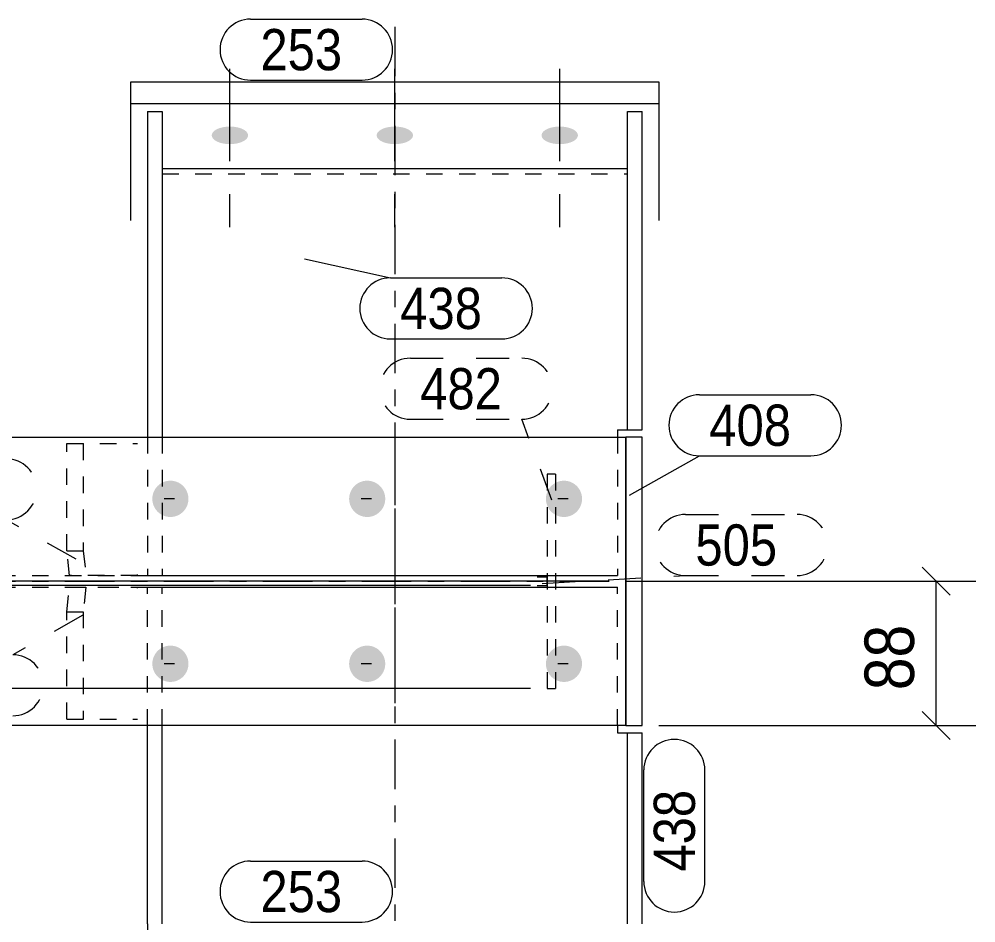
# Model space of a CAD drawing. Header units: millimetres. Extents: x 2 to 825, y 1 to 579.
# Drawn here: x 528.9 to 586.9, y 330.7 to 385.5 of the extents above; entities that cross this region are included whole.
import ezdxf

# ---------------------------------------------------------------- set-up
doc = ezdxf.new("R2010")
doc.units = ezdxf.units.MM
for name, pattern in [('XKITLINE00', [0]), ('XKITLINE01', [4, 1, -1, 1, -1]), ('XKITLINE02', [4, 2, -2]), ('XKITLINE03', [6, 3, -1, 1, -1])]:
    doc.linetypes.add(name, pattern=pattern)
for name, color, linetype, lineweight in [('Bolt', 3, 'Continuous', 0), ('Dimensions', 7, 'Continuous', 0), ('Part', 2, 'Continuous', 0), ('PartMark', 7, 'Continuous', 0)]:
    doc.layers.add(name, color=color, linetype=linetype, lineweight=lineweight)
doc.styles.add('ARIAL', font='ARIAL.TTF')

# ---------------------------------------------------------------- blocks, each defined once
blk = doc.blocks.new('*A86')
at = {"layer": 'Bolt'}
for points in [[(539.158, 356.398), (539.157, 356.371), (539.155, 356.344), (539.153, 356.317), (539.15, 356.291), (539.146, 356.264), (539.142, 356.237), (539.137, 356.211), (539.132, 356.184), (539.125, 356.158), (539.118, 356.132), (539.111, 356.106), (539.103, 356.08), (539.094, 356.055), (539.085, 356.029), (539.075, 356.004), (539.064, 355.98), (539.053, 355.955), (539.041, 355.931), (539.029, 355.907), (539.016, 355.883), (539.002, 355.86), (538.988, 355.837), (538.974, 355.814), (538.959, 355.792), (538.943, 355.77), (538.927, 355.749), (538.91, 355.727), (538.892, 355.707), (538.875, 355.687), (538.856, 355.667), (538.838, 355.647), (538.818, 355.629), (538.799, 355.61), (538.779, 355.592), (538.758, 355.575), (538.737, 355.558), (538.716, 355.542), (538.694, 355.526), (538.672, 355.511), (538.649, 355.496), (538.627, 355.482), (538.603, 355.468), (538.58, 355.455), (538.556, 355.443), (538.532, 355.431), (538.507, 355.42), (538.483, 355.409), (538.458, 355.399), (538.433, 355.39), (538.407, 355.381), (538.382, 355.373), (538.356, 355.365), (538.33, 355.358), (538.304, 355.352), (538.278, 355.346), (538.251, 355.342), (538.225, 355.337), (538.198, 355.334), (538.171, 355.331), (538.145, 355.328), (538.118, 355.327), (538.091, 355.326), (538.064, 355.325), (538.037, 355.326), (538.01, 355.327), (537.984, 355.328), (537.957, 355.331), (537.93, 355.334), (537.904, 355.337), (537.877, 355.342), (537.851, 355.346), (537.824, 355.352), (537.798, 355.358), (537.772, 355.365), (537.747, 355.373), (537.721, 355.381), (537.696, 355.39), (537.67, 355.399), (537.646, 355.409), (537.621, 355.42), (537.596, 355.431), (537.572, 355.443), (537.548, 355.455), (537.525, 355.468), (537.502, 355.482), (537.479, 355.496), (537.456, 355.511), (537.434, 355.526), (537.413, 355.542), (537.391, 355.558), (537.37, 355.575), (537.35, 355.592), (537.33, 355.61), (537.31, 355.629), (537.291, 355.647), (537.272, 355.667), (537.254, 355.687), (537.236, 355.707), (537.219, 355.727), (537.202, 355.749), (537.186, 355.77), (537.17, 355.792), (537.155, 355.814), (537.14, 355.837), (537.126, 355.86), (537.112, 355.883), (537.099, 355.907), (537.087, 355.931), (537.075, 355.955), (537.064, 355.98), (537.054, 356.004), (537.044, 356.029), (537.034, 356.055), (537.025, 356.08), (537.017, 356.106), (537.01, 356.132), (537.003, 356.158), (536.997, 356.184), (536.991, 356.211), (536.986, 356.237), (536.982, 356.264), (536.978, 356.291), (536.975, 356.317), (536.973, 356.344), (536.972, 356.371), (536.971, 356.398), (536.97, 356.425), (536.971, 356.452), (536.972, 356.479), (536.973, 356.506), (536.975, 356.533), (536.978, 356.56), (536.982, 356.587), (536.986, 356.613), (536.991, 356.64), (536.997, 356.666), (537.003, 356.693), (537.01, 356.719), (537.017, 356.745), (537.025, 356.77), (537.034, 356.796), (537.044, 356.821), (537.054, 356.846), (537.064, 356.871), (537.075, 356.896), (537.087, 356.92), (537.099, 356.944), (537.112, 356.967), (537.126, 356.991), (537.14, 357.014), (537.155, 357.036), (537.17, 357.059), (537.186, 357.081), (537.202, 357.102), (537.219, 357.123), (537.236, 357.144), (537.254, 357.164), (537.272, 357.184), (537.291, 357.203), (537.31, 357.222), (537.33, 357.24), (537.35, 357.258), (537.37, 357.276), (537.391, 357.292), (537.413, 357.309), (537.434, 357.325), (537.456, 357.34), (537.479, 357.355), (537.502, 357.369), (537.525, 357.382), (537.548, 357.395), (537.572, 357.408), (537.596, 357.42), (537.621, 357.431), (537.646, 357.442), (537.67, 357.452), (537.696, 357.461), (537.721, 357.47), (537.747, 357.478), (537.772, 357.485), (537.798, 357.492), (537.824, 357.499), (537.851, 357.504), (537.877, 357.509), (537.904, 357.513), (537.93, 357.517), (537.957, 357.52), (537.984, 357.522), (538.01, 357.524), (538.037, 357.525), (538.064, 357.525), (538.091, 357.525), (538.118, 357.524), (538.145, 357.522), (538.171, 357.52), (538.198, 357.517), (538.225, 357.513), (538.251, 357.509), (538.278, 357.504), (538.304, 357.499), (538.33, 357.492), (538.356, 357.485), (538.382, 357.478), (538.407, 357.47), (538.433, 357.461), (538.458, 357.452), (538.483, 357.442), (538.507, 357.431), (538.532, 357.42), (538.556, 357.408), (538.58, 357.395), (538.603, 357.382), (538.627, 357.369), (538.649, 357.355), (538.672, 357.34), (538.694, 357.325), (538.716, 357.309), (538.737, 357.292), (538.758, 357.276), (538.779, 357.258), (538.799, 357.24), (538.818, 357.222), (538.838, 357.203), (538.856, 357.184), (538.875, 357.164), (538.892, 357.144), (538.91, 357.123), (538.927, 357.102), (538.943, 357.081), (538.959, 357.059), (538.974, 357.036), (538.988, 357.014), (539.002, 356.991), (539.016, 356.967), (539.029, 356.944), (539.041, 356.92), (539.053, 356.896), (539.064, 356.871), (539.075, 356.846), (539.085, 356.821), (539.094, 356.796), (539.103, 356.77), (539.111, 356.745), (539.118, 356.719), (539.125, 356.693), (539.132, 356.666), (539.137, 356.64), (539.142, 356.613), (539.146, 356.587), (539.15, 356.56), (539.153, 356.533), (539.155, 356.506), (539.157, 356.479), (539.158, 356.452), (539.158, 356.425)], [(551.092, 356.398), (551.091, 356.371), (551.089, 356.344), (551.087, 356.317), (551.084, 356.291), (551.08, 356.264), (551.076, 356.237), (551.071, 356.211), (551.065, 356.184), (551.059, 356.158), (551.052, 356.132), (551.045, 356.106), (551.037, 356.08), (551.028, 356.055), (551.019, 356.029), (551.009, 356.004), (550.998, 355.98), (550.987, 355.955), (550.975, 355.931), (550.963, 355.907), (550.95, 355.883), (550.936, 355.86), (550.922, 355.837), (550.908, 355.814), (550.892, 355.792), (550.877, 355.77), (550.86, 355.749), (550.844, 355.727), (550.826, 355.707), (550.809, 355.687), (550.79, 355.667), (550.771, 355.647), (550.752, 355.629), (550.733, 355.61), (550.712, 355.592), (550.692, 355.575), (550.671, 355.558), (550.65, 355.542), (550.628, 355.526), (550.606, 355.511), (550.583, 355.496), (550.56, 355.482), (550.537, 355.468), (550.514, 355.455), (550.49, 355.443), (550.466, 355.431), (550.441, 355.42), (550.417, 355.409), (550.392, 355.399), (550.366, 355.39), (550.341, 355.381), (550.316, 355.373), (550.29, 355.365), (550.264, 355.358), (550.238, 355.352), (550.211, 355.346), (550.185, 355.342), (550.158, 355.337), (550.132, 355.334), (550.105, 355.331), (550.078, 355.328), (550.052, 355.327), (550.025, 355.326), (549.998, 355.325), (549.971, 355.326), (549.944, 355.327), (549.917, 355.328), (549.891, 355.331), (549.864, 355.334), (549.837, 355.337), (549.811, 355.342), (549.785, 355.346), (549.758, 355.352), (549.732, 355.358), (549.706, 355.365), (549.68, 355.373), (549.655, 355.381), (549.629, 355.39), (549.604, 355.399), (549.579, 355.409), (549.555, 355.42), (549.53, 355.431), (549.506, 355.443), (549.482, 355.455), (549.459, 355.468), (549.436, 355.482), (549.413, 355.496), (549.39, 355.511), (549.368, 355.526), (549.346, 355.542), (549.325, 355.558), (549.304, 355.575), (549.283, 355.592), (549.263, 355.61), (549.244, 355.629), (549.224, 355.647), (549.206, 355.667), (549.187, 355.687), (549.17, 355.707), (549.152, 355.727), (549.136, 355.749), (549.119, 355.77), (549.104, 355.792), (549.088, 355.814), (549.074, 355.837), (549.06, 355.86), (549.046, 355.883), (549.033, 355.907), (549.021, 355.931), (549.009, 355.955), (548.998, 355.98), (548.987, 356.004), (548.977, 356.029), (548.968, 356.055), (548.959, 356.08), (548.951, 356.106), (548.944, 356.132), (548.937, 356.158), (548.931, 356.184), (548.925, 356.211), (548.92, 356.237), (548.916, 356.264), (548.912, 356.291), (548.909, 356.317), (548.907, 356.344), (548.905, 356.371), (548.904, 356.398), (548.904, 356.425), (548.904, 356.452), (548.905, 356.479), (548.907, 356.506), (548.909, 356.533), (548.912, 356.56), (548.916, 356.587), (548.92, 356.613), (548.925, 356.64), (548.931, 356.666), (548.937, 356.693), (548.944, 356.719), (548.951, 356.745), (548.959, 356.77), (548.968, 356.796), (548.977, 356.821), (548.987, 356.846), (548.998, 356.871), (549.009, 356.896), (549.021, 356.92), (549.033, 356.944), (549.046, 356.967), (549.06, 356.991), (549.074, 357.014), (549.088, 357.036), (549.104, 357.059), (549.119, 357.081), (549.136, 357.102), (549.152, 357.123), (549.17, 357.144), (549.187, 357.164), (549.206, 357.184), (549.224, 357.203), (549.244, 357.222), (549.263, 357.24), (549.283, 357.258), (549.304, 357.276), (549.325, 357.292), (549.346, 357.309), (549.368, 357.325), (549.39, 357.34), (549.413, 357.355), (549.436, 357.369), (549.459, 357.382), (549.482, 357.395), (549.506, 357.408), (549.53, 357.42), (549.555, 357.431), (549.579, 357.442), (549.604, 357.452), (549.629, 357.461), (549.655, 357.47), (549.68, 357.478), (549.706, 357.485), (549.732, 357.492), (549.758, 357.499), (549.785, 357.504), (549.811, 357.509), (549.837, 357.513), (549.864, 357.517), (549.891, 357.52), (549.917, 357.522), (549.944, 357.524), (549.971, 357.525), (549.998, 357.525), (550.025, 357.525), (550.052, 357.524), (550.078, 357.522), (550.105, 357.52), (550.132, 357.517), (550.158, 357.513), (550.185, 357.509), (550.211, 357.504), (550.238, 357.499), (550.264, 357.492), (550.29, 357.485), (550.316, 357.478), (550.341, 357.47), (550.366, 357.461), (550.392, 357.452), (550.417, 357.442), (550.441, 357.431), (550.466, 357.42), (550.49, 357.408), (550.514, 357.395), (550.537, 357.382), (550.56, 357.369), (550.583, 357.355), (550.606, 357.34), (550.628, 357.325), (550.65, 357.309), (550.671, 357.292), (550.692, 357.276), (550.712, 357.258), (550.733, 357.24), (550.752, 357.222), (550.771, 357.203), (550.79, 357.184), (550.809, 357.164), (550.826, 357.144), (550.844, 357.123), (550.86, 357.102), (550.877, 357.081), (550.892, 357.059), (550.908, 357.036), (550.922, 357.014), (550.936, 356.991), (550.95, 356.967), (550.963, 356.944), (550.975, 356.92), (550.987, 356.896), (550.998, 356.871), (551.009, 356.846), (551.019, 356.821), (551.028, 356.796), (551.037, 356.77), (551.045, 356.745), (551.052, 356.719), (551.059, 356.693), (551.065, 356.666), (551.071, 356.64), (551.076, 356.613), (551.08, 356.587), (551.084, 356.56), (551.087, 356.533), (551.089, 356.506), (551.091, 356.479), (551.092, 356.452), (551.092, 356.425)], [(563.025, 356.398), (563.024, 356.371), (563.023, 356.344), (563.02, 356.317), (563.017, 356.291), (563.014, 356.264), (563.01, 356.237), (563.005, 356.211), (562.999, 356.184), (562.993, 356.158), (562.986, 356.132), (562.979, 356.106), (562.97, 356.08), (562.962, 356.055), (562.952, 356.029), (562.942, 356.004), (562.932, 355.98), (562.921, 355.955), (562.909, 355.931), (562.897, 355.907), (562.884, 355.883), (562.87, 355.86), (562.856, 355.837), (562.841, 355.814), (562.826, 355.792), (562.81, 355.77), (562.794, 355.749), (562.777, 355.727), (562.76, 355.707), (562.742, 355.687), (562.724, 355.667), (562.705, 355.647), (562.686, 355.629), (562.666, 355.61), (562.646, 355.592), (562.626, 355.575), (562.605, 355.558), (562.583, 355.542), (562.562, 355.526), (562.54, 355.511), (562.517, 355.496), (562.494, 355.482), (562.471, 355.468), (562.447, 355.455), (562.424, 355.443), (562.399, 355.431), (562.375, 355.42), (562.35, 355.409), (562.325, 355.399), (562.3, 355.39), (562.275, 355.381), (562.249, 355.373), (562.224, 355.365), (562.198, 355.358), (562.171, 355.352), (562.145, 355.346), (562.119, 355.342), (562.092, 355.337), (562.066, 355.334), (562.039, 355.331), (562.012, 355.328), (561.985, 355.327), (561.959, 355.326), (561.932, 355.325), (561.905, 355.326), (561.878, 355.327), (561.851, 355.328), (561.825, 355.331), (561.798, 355.334), (561.771, 355.337), (561.745, 355.342), (561.718, 355.346), (561.692, 355.352), (561.666, 355.358), (561.64, 355.365), (561.614, 355.373), (561.589, 355.381), (561.563, 355.39), (561.538, 355.399), (561.513, 355.409), (561.488, 355.42), (561.464, 355.431), (561.44, 355.443), (561.416, 355.455), (561.393, 355.468), (561.369, 355.482), (561.347, 355.496), (561.324, 355.511), (561.302, 355.526), (561.28, 355.542), (561.259, 355.558), (561.238, 355.575), (561.217, 355.592), (561.197, 355.61), (561.177, 355.629), (561.158, 355.647), (561.139, 355.667), (561.121, 355.687), (561.103, 355.707), (561.086, 355.727), (561.069, 355.749), (561.053, 355.77), (561.037, 355.792), (561.022, 355.814), (561.008, 355.837), (560.993, 355.86), (560.98, 355.883), (560.967, 355.907), (560.955, 355.931), (560.943, 355.955), (560.932, 355.98), (560.921, 356.004), (560.911, 356.029), (560.902, 356.055), (560.893, 356.08), (560.885, 356.106), (560.877, 356.132), (560.871, 356.158), (560.864, 356.184), (560.859, 356.211), (560.854, 356.237), (560.85, 356.264), (560.846, 356.291), (560.843, 356.317), (560.841, 356.344), (560.839, 356.371), (560.838, 356.398), (560.838, 356.425), (560.838, 356.452), (560.839, 356.479), (560.841, 356.506), (560.843, 356.533), (560.846, 356.56), (560.85, 356.587), (560.854, 356.613), (560.859, 356.64), (560.864, 356.666), (560.871, 356.693), (560.877, 356.719), (560.885, 356.745), (560.893, 356.77), (560.902, 356.796), (560.911, 356.821), (560.921, 356.846), (560.932, 356.871), (560.943, 356.896), (560.955, 356.92), (560.967, 356.944), (560.98, 356.967), (560.993, 356.991), (561.008, 357.014), (561.022, 357.036), (561.037, 357.059), (561.053, 357.081), (561.069, 357.102), (561.086, 357.123), (561.103, 357.144), (561.121, 357.164), (561.139, 357.184), (561.158, 357.203), (561.177, 357.222), (561.197, 357.24), (561.217, 357.258), (561.238, 357.276), (561.259, 357.292), (561.28, 357.309), (561.302, 357.325), (561.324, 357.34), (561.347, 357.355), (561.369, 357.369), (561.393, 357.382), (561.416, 357.395), (561.44, 357.408), (561.464, 357.42), (561.488, 357.431), (561.513, 357.442), (561.538, 357.452), (561.563, 357.461), (561.589, 357.47), (561.614, 357.478), (561.64, 357.485), (561.666, 357.492), (561.692, 357.499), (561.718, 357.504), (561.745, 357.509), (561.771, 357.513), (561.798, 357.517), (561.825, 357.52), (561.851, 357.522), (561.878, 357.524), (561.905, 357.525), (561.932, 357.525), (561.959, 357.525), (561.985, 357.524), (562.012, 357.522), (562.039, 357.52), (562.066, 357.517), (562.092, 357.513), (562.119, 357.509), (562.145, 357.504), (562.171, 357.499), (562.198, 357.492), (562.224, 357.485), (562.249, 357.478), (562.275, 357.47), (562.3, 357.461), (562.325, 357.452), (562.35, 357.442), (562.375, 357.431), (562.399, 357.42), (562.424, 357.408), (562.447, 357.395), (562.471, 357.382), (562.494, 357.369), (562.517, 357.355), (562.54, 357.34), (562.562, 357.325), (562.583, 357.309), (562.605, 357.292), (562.626, 357.276), (562.646, 357.258), (562.666, 357.24), (562.686, 357.222), (562.705, 357.203), (562.724, 357.184), (562.742, 357.164), (562.76, 357.144), (562.777, 357.123), (562.794, 357.102), (562.81, 357.081), (562.826, 357.059), (562.841, 357.036), (562.856, 357.014), (562.87, 356.991), (562.884, 356.967), (562.897, 356.944), (562.909, 356.92), (562.921, 356.896), (562.932, 356.871), (562.942, 356.846), (562.952, 356.821), (562.962, 356.796), (562.97, 356.77), (562.979, 356.745), (562.986, 356.719), (562.993, 356.693), (562.999, 356.666), (563.005, 356.64), (563.01, 356.613), (563.014, 356.587), (563.017, 356.56), (563.02, 356.533), (563.023, 356.506), (563.024, 356.479), (563.025, 356.452), (563.026, 356.425)], [(539.158, 346.398), (539.157, 346.371), (539.155, 346.344), (539.153, 346.317), (539.15, 346.291), (539.146, 346.264), (539.142, 346.237), (539.137, 346.211), (539.132, 346.184), (539.125, 346.158), (539.118, 346.132), (539.111, 346.106), (539.103, 346.08), (539.094, 346.055), (539.085, 346.029), (539.075, 346.004), (539.064, 345.98), (539.053, 345.955), (539.041, 345.931), (539.029, 345.907), (539.016, 345.883), (539.002, 345.86), (538.988, 345.837), (538.974, 345.814), (538.959, 345.792), (538.943, 345.77), (538.927, 345.749), (538.91, 345.727), (538.892, 345.707), (538.875, 345.687), (538.856, 345.667), (538.838, 345.647), (538.818, 345.629), (538.799, 345.61), (538.779, 345.592), (538.758, 345.575), (538.737, 345.558), (538.716, 345.542), (538.694, 345.526), (538.672, 345.511), (538.649, 345.496), (538.627, 345.482), (538.603, 345.468), (538.58, 345.455), (538.556, 345.443), (538.532, 345.431), (538.507, 345.42), (538.483, 345.409), (538.458, 345.399), (538.433, 345.39), (538.407, 345.381), (538.382, 345.373), (538.356, 345.365), (538.33, 345.358), (538.304, 345.352), (538.278, 345.346), (538.251, 345.342), (538.225, 345.337), (538.198, 345.334), (538.171, 345.331), (538.145, 345.328), (538.118, 345.327), (538.091, 345.326), (538.064, 345.325), (538.037, 345.326), (538.01, 345.327), (537.984, 345.328), (537.957, 345.331), (537.93, 345.334), (537.904, 345.337), (537.877, 345.342), (537.851, 345.346), (537.824, 345.352), (537.798, 345.358), (537.772, 345.365), (537.747, 345.373), (537.721, 345.381), (537.696, 345.39), (537.67, 345.399), (537.646, 345.409), (537.621, 345.42), (537.596, 345.431), (537.572, 345.443), (537.548, 345.455), (537.525, 345.468), (537.502, 345.482), (537.479, 345.496), (537.456, 345.511), (537.434, 345.526), (537.413, 345.542), (537.391, 345.558), (537.37, 345.575), (537.35, 345.592), (537.33, 345.61), (537.31, 345.629), (537.291, 345.647), (537.272, 345.667), (537.254, 345.687), (537.236, 345.707), (537.219, 345.727), (537.202, 345.749), (537.186, 345.77), (537.17, 345.792), (537.155, 345.814), (537.14, 345.837), (537.126, 345.86), (537.112, 345.883), (537.099, 345.907), (537.087, 345.931), (537.075, 345.955), (537.064, 345.98), (537.054, 346.004), (537.044, 346.029), (537.034, 346.055), (537.025, 346.08), (537.017, 346.106), (537.01, 346.132), (537.003, 346.158), (536.997, 346.184), (536.991, 346.211), (536.986, 346.237), (536.982, 346.264), (536.978, 346.291), (536.975, 346.317), (536.973, 346.344), (536.972, 346.371), (536.971, 346.398), (536.97, 346.425), (536.971, 346.452), (536.972, 346.479), (536.973, 346.506), (536.975, 346.533), (536.978, 346.56), (536.982, 346.587), (536.986, 346.613), (536.991, 346.64), (536.997, 346.666), (537.003, 346.693), (537.01, 346.719), (537.017, 346.745), (537.025, 346.77), (537.034, 346.796), (537.044, 346.821), (537.054, 346.846), (537.064, 346.871), (537.075, 346.896), (537.087, 346.92), (537.099, 346.944), (537.112, 346.967), (537.126, 346.991), (537.14, 347.014), (537.155, 347.036), (537.17, 347.059), (537.186, 347.081), (537.202, 347.102), (537.219, 347.123), (537.236, 347.144), (537.254, 347.164), (537.272, 347.184), (537.291, 347.203), (537.31, 347.222), (537.33, 347.24), (537.35, 347.258), (537.37, 347.276), (537.391, 347.292), (537.413, 347.309), (537.434, 347.325), (537.456, 347.34), (537.479, 347.355), (537.502, 347.369), (537.525, 347.382), (537.548, 347.395), (537.572, 347.408), (537.596, 347.42), (537.621, 347.431), (537.646, 347.442), (537.67, 347.452), (537.696, 347.461), (537.721, 347.47), (537.747, 347.478), (537.772, 347.485), (537.798, 347.492), (537.824, 347.499), (537.851, 347.504), (537.877, 347.509), (537.904, 347.513), (537.93, 347.517), (537.957, 347.52), (537.984, 347.522), (538.01, 347.524), (538.037, 347.525), (538.064, 347.525), (538.091, 347.525), (538.118, 347.524), (538.145, 347.522), (538.171, 347.52), (538.198, 347.517), (538.225, 347.513), (538.251, 347.509), (538.278, 347.504), (538.304, 347.499), (538.33, 347.492), (538.356, 347.485), (538.382, 347.478), (538.407, 347.47), (538.433, 347.461), (538.458, 347.452), (538.483, 347.442), (538.507, 347.431), (538.532, 347.42), (538.556, 347.408), (538.58, 347.395), (538.603, 347.382), (538.627, 347.369), (538.649, 347.355), (538.672, 347.34), (538.694, 347.325), (538.716, 347.309), (538.737, 347.292), (538.758, 347.276), (538.779, 347.258), (538.799, 347.24), (538.818, 347.222), (538.838, 347.203), (538.856, 347.184), (538.875, 347.164), (538.892, 347.144), (538.91, 347.123), (538.927, 347.102), (538.943, 347.081), (538.959, 347.059), (538.974, 347.036), (538.988, 347.014), (539.002, 346.991), (539.016, 346.967), (539.029, 346.944), (539.041, 346.92), (539.053, 346.896), (539.064, 346.871), (539.075, 346.846), (539.085, 346.821), (539.094, 346.796), (539.103, 346.77), (539.111, 346.745), (539.118, 346.719), (539.125, 346.693), (539.132, 346.666), (539.137, 346.64), (539.142, 346.613), (539.146, 346.587), (539.15, 346.56), (539.153, 346.533), (539.155, 346.506), (539.157, 346.479), (539.158, 346.452), (539.158, 346.425)], [(551.092, 346.398), (551.091, 346.371), (551.089, 346.344), (551.087, 346.317), (551.084, 346.291), (551.08, 346.264), (551.076, 346.237), (551.071, 346.211), (551.065, 346.184), (551.059, 346.158), (551.052, 346.132), (551.045, 346.106), (551.037, 346.08), (551.028, 346.055), (551.019, 346.029), (551.009, 346.004), (550.998, 345.98), (550.987, 345.955), (550.975, 345.931), (550.963, 345.907), (550.95, 345.883), (550.936, 345.86), (550.922, 345.837), (550.908, 345.814), (550.892, 345.792), (550.877, 345.77), (550.86, 345.749), (550.844, 345.727), (550.826, 345.707), (550.809, 345.687), (550.79, 345.667), (550.771, 345.647), (550.752, 345.629), (550.733, 345.61), (550.712, 345.592), (550.692, 345.575), (550.671, 345.558), (550.65, 345.542), (550.628, 345.526), (550.606, 345.511), (550.583, 345.496), (550.56, 345.482), (550.537, 345.468), (550.514, 345.455), (550.49, 345.443), (550.466, 345.431), (550.441, 345.42), (550.417, 345.409), (550.392, 345.399), (550.366, 345.39), (550.341, 345.381), (550.316, 345.373), (550.29, 345.365), (550.264, 345.358), (550.238, 345.352), (550.211, 345.346), (550.185, 345.342), (550.158, 345.337), (550.132, 345.334), (550.105, 345.331), (550.078, 345.328), (550.052, 345.327), (550.025, 345.326), (549.998, 345.325), (549.971, 345.326), (549.944, 345.327), (549.917, 345.328), (549.891, 345.331), (549.864, 345.334), (549.837, 345.337), (549.811, 345.342), (549.785, 345.346), (549.758, 345.352), (549.732, 345.358), (549.706, 345.365), (549.68, 345.373), (549.655, 345.381), (549.629, 345.39), (549.604, 345.399), (549.579, 345.409), (549.555, 345.42), (549.53, 345.431), (549.506, 345.443), (549.482, 345.455), (549.459, 345.468), (549.436, 345.482), (549.413, 345.496), (549.39, 345.511), (549.368, 345.526), (549.346, 345.542), (549.325, 345.558), (549.304, 345.575), (549.283, 345.592), (549.263, 345.61), (549.244, 345.629), (549.224, 345.647), (549.206, 345.667), (549.187, 345.687), (549.17, 345.707), (549.152, 345.727), (549.136, 345.749), (549.119, 345.77), (549.104, 345.792), (549.088, 345.814), (549.074, 345.837), (549.06, 345.86), (549.046, 345.883), (549.033, 345.907), (549.021, 345.931), (549.009, 345.955), (548.998, 345.98), (548.987, 346.004), (548.977, 346.029), (548.968, 346.055), (548.959, 346.08), (548.951, 346.106), (548.944, 346.132), (548.937, 346.158), (548.931, 346.184), (548.925, 346.211), (548.92, 346.237), (548.916, 346.264), (548.912, 346.291), (548.909, 346.317), (548.907, 346.344), (548.905, 346.371), (548.904, 346.398), (548.904, 346.425), (548.904, 346.452), (548.905, 346.479), (548.907, 346.506), (548.909, 346.533), (548.912, 346.56), (548.916, 346.587), (548.92, 346.613), (548.925, 346.64), (548.931, 346.666), (548.937, 346.693), (548.944, 346.719), (548.951, 346.745), (548.959, 346.77), (548.968, 346.796), (548.977, 346.821), (548.987, 346.846), (548.998, 346.871), (549.009, 346.896), (549.021, 346.92), (549.033, 346.944), (549.046, 346.967), (549.06, 346.991), (549.074, 347.014), (549.088, 347.036), (549.104, 347.059), (549.119, 347.081), (549.136, 347.102), (549.152, 347.123), (549.17, 347.144), (549.187, 347.164), (549.206, 347.184), (549.224, 347.203), (549.244, 347.222), (549.263, 347.24), (549.283, 347.258), (549.304, 347.276), (549.325, 347.292), (549.346, 347.309), (549.368, 347.325), (549.39, 347.34), (549.413, 347.355), (549.436, 347.369), (549.459, 347.382), (549.482, 347.395), (549.506, 347.408), (549.53, 347.42), (549.555, 347.431), (549.579, 347.442), (549.604, 347.452), (549.629, 347.461), (549.655, 347.47), (549.68, 347.478), (549.706, 347.485), (549.732, 347.492), (549.758, 347.499), (549.785, 347.504), (549.811, 347.509), (549.837, 347.513), (549.864, 347.517), (549.891, 347.52), (549.917, 347.522), (549.944, 347.524), (549.971, 347.525), (549.998, 347.525), (550.025, 347.525), (550.052, 347.524), (550.078, 347.522), (550.105, 347.52), (550.132, 347.517), (550.158, 347.513), (550.185, 347.509), (550.211, 347.504), (550.238, 347.499), (550.264, 347.492), (550.29, 347.485), (550.316, 347.478), (550.341, 347.47), (550.366, 347.461), (550.392, 347.452), (550.417, 347.442), (550.441, 347.431), (550.466, 347.42), (550.49, 347.408), (550.514, 347.395), (550.537, 347.382), (550.56, 347.369), (550.583, 347.355), (550.606, 347.34), (550.628, 347.325), (550.65, 347.309), (550.671, 347.292), (550.692, 347.276), (550.712, 347.258), (550.733, 347.24), (550.752, 347.222), (550.771, 347.203), (550.79, 347.184), (550.809, 347.164), (550.826, 347.144), (550.844, 347.123), (550.86, 347.102), (550.877, 347.081), (550.892, 347.059), (550.908, 347.036), (550.922, 347.014), (550.936, 346.991), (550.95, 346.967), (550.963, 346.944), (550.975, 346.92), (550.987, 346.896), (550.998, 346.871), (551.009, 346.846), (551.019, 346.821), (551.028, 346.796), (551.037, 346.77), (551.045, 346.745), (551.052, 346.719), (551.059, 346.693), (551.065, 346.666), (551.071, 346.64), (551.076, 346.613), (551.08, 346.587), (551.084, 346.56), (551.087, 346.533), (551.089, 346.506), (551.091, 346.479), (551.092, 346.452), (551.092, 346.425)], [(563.025, 346.398), (563.024, 346.371), (563.023, 346.344), (563.02, 346.317), (563.017, 346.291), (563.014, 346.264), (563.01, 346.237), (563.005, 346.211), (562.999, 346.184), (562.993, 346.158), (562.986, 346.132), (562.979, 346.106), (562.97, 346.08), (562.962, 346.055), (562.952, 346.029), (562.942, 346.004), (562.932, 345.98), (562.921, 345.955), (562.909, 345.931), (562.897, 345.907), (562.884, 345.883), (562.87, 345.86), (562.856, 345.837), (562.841, 345.814), (562.826, 345.792), (562.81, 345.77), (562.794, 345.749), (562.777, 345.727), (562.76, 345.707), (562.742, 345.687), (562.724, 345.667), (562.705, 345.647), (562.686, 345.629), (562.666, 345.61), (562.646, 345.592), (562.626, 345.575), (562.605, 345.558), (562.583, 345.542), (562.562, 345.526), (562.54, 345.511), (562.517, 345.496), (562.494, 345.482), (562.471, 345.468), (562.447, 345.455), (562.424, 345.443), (562.399, 345.431), (562.375, 345.42), (562.35, 345.409), (562.325, 345.399), (562.3, 345.39), (562.275, 345.381), (562.249, 345.373), (562.224, 345.365), (562.198, 345.358), (562.171, 345.352), (562.145, 345.346), (562.119, 345.342), (562.092, 345.337), (562.066, 345.334), (562.039, 345.331), (562.012, 345.328), (561.985, 345.327), (561.959, 345.326), (561.932, 345.325), (561.905, 345.326), (561.878, 345.327), (561.851, 345.328), (561.825, 345.331), (561.798, 345.334), (561.771, 345.337), (561.745, 345.342), (561.718, 345.346), (561.692, 345.352), (561.666, 345.358), (561.64, 345.365), (561.614, 345.373), (561.589, 345.381), (561.563, 345.39), (561.538, 345.399), (561.513, 345.409), (561.488, 345.42), (561.464, 345.431), (561.44, 345.443), (561.416, 345.455), (561.393, 345.468), (561.369, 345.482), (561.347, 345.496), (561.324, 345.511), (561.302, 345.526), (561.28, 345.542), (561.259, 345.558), (561.238, 345.575), (561.217, 345.592), (561.197, 345.61), (561.177, 345.629), (561.158, 345.647), (561.139, 345.667), (561.121, 345.687), (561.103, 345.707), (561.086, 345.727), (561.069, 345.749), (561.053, 345.77), (561.037, 345.792), (561.022, 345.814), (561.008, 345.837), (560.993, 345.86), (560.98, 345.883), (560.967, 345.907), (560.955, 345.931), (560.943, 345.955), (560.932, 345.98), (560.921, 346.004), (560.911, 346.029), (560.902, 346.055), (560.893, 346.08), (560.885, 346.106), (560.877, 346.132), (560.871, 346.158), (560.864, 346.184), (560.859, 346.211), (560.854, 346.237), (560.85, 346.264), (560.846, 346.291), (560.843, 346.317), (560.841, 346.344), (560.839, 346.371), (560.838, 346.398), (560.838, 346.425), (560.838, 346.452), (560.839, 346.479), (560.841, 346.506), (560.843, 346.533), (560.846, 346.56), (560.85, 346.587), (560.854, 346.613), (560.859, 346.64), (560.864, 346.666), (560.871, 346.693), (560.877, 346.719), (560.885, 346.745), (560.893, 346.77), (560.902, 346.796), (560.911, 346.821), (560.921, 346.846), (560.932, 346.871), (560.943, 346.896), (560.955, 346.92), (560.967, 346.944), (560.98, 346.967), (560.993, 346.991), (561.008, 347.014), (561.022, 347.036), (561.037, 347.059), (561.053, 347.081), (561.069, 347.102), (561.086, 347.123), (561.103, 347.144), (561.121, 347.164), (561.139, 347.184), (561.158, 347.203), (561.177, 347.222), (561.197, 347.24), (561.217, 347.258), (561.238, 347.276), (561.259, 347.292), (561.28, 347.309), (561.302, 347.325), (561.324, 347.34), (561.347, 347.355), (561.369, 347.369), (561.393, 347.382), (561.416, 347.395), (561.44, 347.408), (561.464, 347.42), (561.488, 347.431), (561.513, 347.442), (561.538, 347.452), (561.563, 347.461), (561.589, 347.47), (561.614, 347.478), (561.64, 347.485), (561.666, 347.492), (561.692, 347.499), (561.718, 347.504), (561.745, 347.509), (561.771, 347.513), (561.798, 347.517), (561.825, 347.52), (561.851, 347.522), (561.878, 347.524), (561.905, 347.525), (561.932, 347.525), (561.959, 347.525), (561.985, 347.524), (562.012, 347.522), (562.039, 347.52), (562.066, 347.517), (562.092, 347.513), (562.119, 347.509), (562.145, 347.504), (562.171, 347.499), (562.198, 347.492), (562.224, 347.485), (562.249, 347.478), (562.275, 347.47), (562.3, 347.461), (562.325, 347.452), (562.35, 347.442), (562.375, 347.431), (562.399, 347.42), (562.424, 347.408), (562.447, 347.395), (562.471, 347.382), (562.494, 347.369), (562.517, 347.355), (562.54, 347.34), (562.562, 347.325), (562.583, 347.309), (562.605, 347.292), (562.626, 347.276), (562.646, 347.258), (562.666, 347.24), (562.686, 347.222), (562.705, 347.203), (562.724, 347.184), (562.742, 347.164), (562.76, 347.144), (562.777, 347.123), (562.794, 347.102), (562.81, 347.081), (562.826, 347.059), (562.841, 347.036), (562.856, 347.014), (562.87, 346.991), (562.884, 346.967), (562.897, 346.944), (562.909, 346.92), (562.921, 346.896), (562.932, 346.871), (562.942, 346.846), (562.952, 346.821), (562.962, 346.796), (562.97, 346.77), (562.979, 346.745), (562.986, 346.719), (562.993, 346.693), (562.999, 346.666), (563.005, 346.64), (563.01, 346.613), (563.014, 346.587), (563.017, 346.56), (563.02, 346.533), (563.023, 346.506), (563.024, 346.479), (563.025, 346.452), (563.026, 346.425)]]:
    blk.add_hatch(color=3, dxfattribs=at).paths.add_polyline_path(points, flags=17)
at = {"layer": 'Bolt', "color": 3, "linetype": 'XKITLINE00', "lineweight": 0}
for p, q in [((538.321, 356.425), (537.692, 356.425)), ((550.255, 356.425), (549.626, 356.425)), ((562.189, 356.425), (561.559, 356.425)), ((538.321, 346.425), (537.692, 346.425)), ((550.255, 346.425), (549.626, 346.425)), ((562.189, 346.425), (561.559, 346.425))]:
    blk.add_line(p, q, dxfattribs=at)
blk = doc.blocks.new('*A88')
at = {"layer": 'Bolt'}
for points in [[(541.727, 378.996), (541.781, 378.994), (541.835, 378.99), (541.888, 378.986), (541.941, 378.98), (541.993, 378.973), (542.044, 378.965), (542.094, 378.956), (542.144, 378.945), (542.192, 378.933), (542.239, 378.921), (542.285, 378.907), (542.329, 378.892), (542.371, 378.876), (542.412, 378.859), (542.451, 378.841), (542.488, 378.822), (542.524, 378.802), (542.557, 378.781), (542.588, 378.76), (542.617, 378.738), (542.644, 378.715), (542.668, 378.692), (542.69, 378.668), (542.709, 378.644), (542.726, 378.619), (542.74, 378.594), (542.752, 378.568), (542.762, 378.543), (542.768, 378.517), (542.772, 378.491), (542.773, 378.465), (542.772, 378.439), (542.768, 378.413), (542.762, 378.387), (542.752, 378.361), (542.74, 378.336), (542.726, 378.311), (542.709, 378.286), (542.69, 378.261), (542.668, 378.238), (542.644, 378.214), (542.617, 378.192), (542.588, 378.17), (542.557, 378.148), (542.524, 378.128), (542.488, 378.108), (542.451, 378.089), (542.412, 378.071), (542.371, 378.054), (542.329, 378.038), (542.285, 378.023), (542.239, 378.009), (542.192, 377.996), (542.144, 377.984), (542.094, 377.974), (542.044, 377.964), (541.993, 377.956), (541.941, 377.949), (541.888, 377.944), (541.835, 377.939), (541.781, 377.936), (541.727, 377.934), (541.673, 377.933), (541.619, 377.934), (541.566, 377.936), (541.512, 377.939), (541.459, 377.944), (541.406, 377.949), (541.354, 377.956), (541.303, 377.964), (541.252, 377.974), (541.203, 377.984), (541.155, 377.996), (541.108, 378.009), (541.062, 378.023), (541.018, 378.038), (540.976, 378.054), (540.935, 378.071), (540.896, 378.089), (540.858, 378.108), (540.823, 378.128), (540.79, 378.148), (540.759, 378.17), (540.73, 378.192), (540.703, 378.214), (540.679, 378.238), (540.657, 378.261), (540.638, 378.286), (540.621, 378.311), (540.606, 378.336), (540.595, 378.361), (540.585, 378.387), (540.579, 378.413), (540.575, 378.439), (540.573, 378.465), (540.575, 378.491), (540.579, 378.517), (540.585, 378.543), (540.595, 378.568), (540.606, 378.594), (540.621, 378.619), (540.638, 378.644), (540.657, 378.668), (540.679, 378.692), (540.703, 378.715), (540.73, 378.738), (540.759, 378.76), (540.79, 378.781), (540.823, 378.802), (540.858, 378.822), (540.896, 378.841), (540.935, 378.859), (540.976, 378.876), (541.018, 378.892), (541.062, 378.907), (541.108, 378.921), (541.155, 378.933), (541.203, 378.945), (541.252, 378.956), (541.303, 378.965), (541.354, 378.973), (541.406, 378.98), (541.459, 378.986), (541.512, 378.99), (541.566, 378.994), (541.619, 378.996), (541.673, 378.996)], [(551.727, 378.996), (551.781, 378.994), (551.835, 378.99), (551.888, 378.986), (551.941, 378.98), (551.993, 378.973), (552.044, 378.965), (552.094, 378.956), (552.144, 378.945), (552.192, 378.933), (552.239, 378.921), (552.285, 378.907), (552.329, 378.892), (552.371, 378.876), (552.412, 378.859), (552.451, 378.841), (552.488, 378.822), (552.524, 378.802), (552.557, 378.781), (552.588, 378.76), (552.617, 378.738), (552.644, 378.715), (552.668, 378.692), (552.69, 378.668), (552.709, 378.644), (552.726, 378.619), (552.74, 378.594), (552.752, 378.568), (552.762, 378.543), (552.768, 378.517), (552.772, 378.491), (552.773, 378.465), (552.772, 378.439), (552.768, 378.413), (552.762, 378.387), (552.752, 378.361), (552.74, 378.336), (552.726, 378.311), (552.709, 378.286), (552.69, 378.261), (552.668, 378.238), (552.644, 378.214), (552.617, 378.192), (552.588, 378.17), (552.557, 378.148), (552.524, 378.128), (552.488, 378.108), (552.451, 378.089), (552.412, 378.071), (552.371, 378.054), (552.329, 378.038), (552.285, 378.023), (552.239, 378.009), (552.192, 377.996), (552.144, 377.984), (552.094, 377.974), (552.044, 377.964), (551.993, 377.956), (551.941, 377.949), (551.888, 377.944), (551.835, 377.939), (551.781, 377.936), (551.727, 377.934), (551.673, 377.933), (551.619, 377.934), (551.566, 377.936), (551.512, 377.939), (551.459, 377.944), (551.406, 377.949), (551.354, 377.956), (551.303, 377.964), (551.252, 377.974), (551.203, 377.984), (551.155, 377.996), (551.108, 378.009), (551.062, 378.023), (551.018, 378.038), (550.976, 378.054), (550.935, 378.071), (550.896, 378.089), (550.858, 378.108), (550.823, 378.128), (550.79, 378.148), (550.759, 378.17), (550.73, 378.192), (550.703, 378.214), (550.679, 378.238), (550.657, 378.261), (550.638, 378.286), (550.621, 378.311), (550.606, 378.336), (550.595, 378.361), (550.585, 378.387), (550.579, 378.413), (550.575, 378.439), (550.573, 378.465), (550.575, 378.491), (550.579, 378.517), (550.585, 378.543), (550.595, 378.568), (550.606, 378.594), (550.621, 378.619), (550.638, 378.644), (550.657, 378.668), (550.679, 378.692), (550.703, 378.715), (550.73, 378.738), (550.759, 378.76), (550.79, 378.781), (550.823, 378.802), (550.858, 378.822), (550.896, 378.841), (550.935, 378.859), (550.976, 378.876), (551.018, 378.892), (551.062, 378.907), (551.108, 378.921), (551.155, 378.933), (551.203, 378.945), (551.252, 378.956), (551.303, 378.965), (551.354, 378.973), (551.406, 378.98), (551.459, 378.986), (551.512, 378.99), (551.566, 378.994), (551.619, 378.996), (551.673, 378.996)], [(561.727, 378.996), (561.781, 378.994), (561.835, 378.99), (561.888, 378.986), (561.941, 378.98), (561.993, 378.973), (562.044, 378.965), (562.094, 378.956), (562.144, 378.945), (562.192, 378.933), (562.239, 378.921), (562.285, 378.907), (562.329, 378.892), (562.371, 378.876), (562.412, 378.859), (562.451, 378.841), (562.488, 378.822), (562.524, 378.802), (562.557, 378.781), (562.588, 378.76), (562.617, 378.738), (562.644, 378.715), (562.668, 378.692), (562.69, 378.668), (562.709, 378.644), (562.726, 378.619), (562.74, 378.594), (562.752, 378.568), (562.762, 378.543), (562.768, 378.517), (562.772, 378.491), (562.773, 378.465), (562.772, 378.439), (562.768, 378.413), (562.762, 378.387), (562.752, 378.361), (562.74, 378.336), (562.726, 378.311), (562.709, 378.286), (562.69, 378.261), (562.668, 378.238), (562.644, 378.214), (562.617, 378.192), (562.588, 378.17), (562.557, 378.148), (562.524, 378.128), (562.488, 378.108), (562.451, 378.089), (562.412, 378.071), (562.371, 378.054), (562.329, 378.038), (562.285, 378.023), (562.239, 378.009), (562.192, 377.996), (562.144, 377.984), (562.094, 377.974), (562.044, 377.964), (561.993, 377.956), (561.941, 377.949), (561.888, 377.944), (561.835, 377.939), (561.781, 377.936), (561.727, 377.934), (561.673, 377.933), (561.619, 377.934), (561.566, 377.936), (561.512, 377.939), (561.459, 377.944), (561.406, 377.949), (561.354, 377.956), (561.303, 377.964), (561.252, 377.974), (561.203, 377.984), (561.155, 377.996), (561.108, 378.009), (561.062, 378.023), (561.018, 378.038), (560.976, 378.054), (560.935, 378.071), (560.896, 378.089), (560.858, 378.108), (560.823, 378.128), (560.79, 378.148), (560.759, 378.17), (560.73, 378.192), (560.703, 378.214), (560.679, 378.238), (560.657, 378.261), (560.638, 378.286), (560.621, 378.311), (560.606, 378.336), (560.595, 378.361), (560.585, 378.387), (560.579, 378.413), (560.575, 378.439), (560.573, 378.465), (560.575, 378.491), (560.579, 378.517), (560.585, 378.543), (560.595, 378.568), (560.606, 378.594), (560.621, 378.619), (560.638, 378.644), (560.657, 378.668), (560.679, 378.692), (560.703, 378.715), (560.73, 378.738), (560.759, 378.76), (560.79, 378.781), (560.823, 378.802), (560.858, 378.822), (560.896, 378.841), (560.935, 378.859), (560.976, 378.876), (561.018, 378.892), (561.062, 378.907), (561.108, 378.921), (561.155, 378.933), (561.203, 378.945), (561.252, 378.956), (561.303, 378.965), (561.354, 378.973), (561.406, 378.98), (561.459, 378.986), (561.512, 378.99), (561.566, 378.994), (561.619, 378.996), (561.673, 378.996)]]:
    blk.add_hatch(color=3, dxfattribs=at).paths.add_polyline_path(points, flags=17)
at = {"layer": 'Bolt', "color": 3, "linetype": 'XKITLINE00', "lineweight": 0}
for p, q in [((541.673, 377.239), (541.673, 382.492)), ((551.673, 377.239), (551.673, 382.492)), ((561.673, 377.239), (561.673, 382.492))]:
    blk.add_line(p, q, dxfattribs=at)
at = {"layer": 'Bolt', "color": 3, "linetype": 'XKITLINE02', "lineweight": 0}
for p, q in [((541.673, 372.891), (541.673, 378.144)), ((551.673, 372.891), (551.673, 378.144)), ((561.673, 372.891), (561.673, 378.144))]:
    blk.add_line(p, q, dxfattribs=at)
blk = doc.blocks.new('*A89')
at = {"layer": 'Part', "color": 2, "linetype": 'XKITLINE00', "lineweight": 0}
for p, q in [((513.673, 360.175), (565.673, 360.175)), ((565.673, 342.675), (565.673, 360.175)), ((565.673, 342.675), (513.673, 342.675))]:
    blk.add_line(p, q, dxfattribs=at)
at = {"layer": 'Part', "color": 7, "linetype": 'XKITLINE01', "lineweight": 0}
for p, q in [((513.673, 351.775), (565.673, 351.775)), ((513.673, 351.075), (565.673, 351.075))]:
    blk.add_line(p, q, dxfattribs=at)
at = {"layer": 'Part', "color": 7, "linetype": 'XKITLINE03', "lineweight": 0}
blk.add_line((513.673, 351.425), (575.618, 351.425), dxfattribs=at)
blk = doc.blocks.new('*A90')
at = {"layer": 'Part', "color": 7, "linetype": 'XKITLINE01', "lineweight": 0}
for p, q in [((561.42, 357.925), (560.91, 357.925)), ((560.91, 357.925), (560.91, 344.925)), ((561.407, 357.925), (561.407, 344.925)), ((560.91, 344.925), (561.42, 344.925))]:
    blk.add_line(p, q, dxfattribs=at)
blk = doc.blocks.new('*A91')
at = {"layer": 'Part', "color": 7, "linetype": 'XKITLINE01', "lineweight": 0}
for p, q in [((560.91, 351.675), (560.304, 351.675)), ((560.91, 351.675), (560.917, 351.675)), ((560.91, 351.175), (560.91, 351.675)), ((560.304, 351.175), (560.917, 351.175))]:
    blk.add_line(p, q, dxfattribs=at)
blk = doc.blocks.new('*A92')
at = {"layer": 'Part', "color": 2, "linetype": 'XKITLINE00', "lineweight": 0}
for p, q in [((566.673, 360.175), (565.673, 360.175)), ((565.673, 360.175), (565.673, 342.675)), ((566.673, 342.675), (566.673, 360.175)), ((565.673, 342.675), (566.673, 342.675))]:
    blk.add_line(p, q, dxfattribs=at)
blk = doc.blocks.new('*A93')
at = {"layer": 'Part', "color": 7, "linetype": 'XKITLINE01', "lineweight": 0}
for p, q in [((531.789, 349.575), (531.946, 351.075)), ((531.946, 351.075), (536.066, 351.075)), ((532.941, 351.075), (532.783, 349.575)), ((536.073, 351.017), (536.066, 351.075)), ((531.789, 343.075), (531.789, 349.575)), ((531.789, 349.575), (532.783, 349.575)), ((532.783, 349.575), (532.783, 343.075)), ((531.789, 343.075), (536.073, 343.075))]:
    blk.add_line(p, q, dxfattribs=at)
blk = doc.blocks.new('*A94')
at = {"layer": 'Part', "color": 7, "linetype": 'XKITLINE01', "lineweight": 0}
for p, q in [((531.789, 359.775), (536.073, 359.775)), ((531.789, 353.275), (531.789, 359.775)), ((532.783, 359.775), (532.783, 353.275)), ((531.946, 351.775), (531.789, 353.275)), ((531.789, 353.275), (532.783, 353.275)), ((532.783, 353.275), (532.941, 351.775)), ((536.066, 351.775), (531.946, 351.775)), ((536.066, 351.775), (536.073, 351.833))]:
    blk.add_line(p, q, dxfattribs=at)
blk = doc.blocks.new('*A95')
at = {"layer": 'Part', "color": 7, "linetype": 'XKITLINE03', "lineweight": 0}
blk.add_line((551.673, 359.831), (551.673, 317.805), dxfattribs=at)
at = {"layer": 'Part', "color": 7, "linetype": 'XKITLINE01', "lineweight": 0}
for p, q in [((536.673, 351.075), (565.173, 351.075)), ((536.673, 342.675), (536.673, 351.075)), ((537.573, 342.675), (537.573, 351.075)), ((565.173, 342.675), (565.173, 351.075)), ((536.673, 330.667), (536.673, 322.936)), ((536.673, 330.184), (537.573, 330.184)), ((537.573, 322.936), (537.573, 330.667)), ((565.773, 322.936), (565.773, 330.667)), ((565.773, 330.184), (566.673, 330.184)), ((566.673, 322.936), (566.673, 330.667)), ((537.573, 326.717), (565.773, 326.717)), ((537.573, 322.936), (537.573, 326.403)), ((537.573, 326.403), (565.773, 326.403)), ((536.673, 322.936), (537.573, 322.936)), ((565.773, 322.936), (566.673, 322.936))]:
    blk.add_line(p, q, dxfattribs=at)
at = {"layer": 'Part', "color": 2, "linetype": 'XKITLINE00', "lineweight": 0}
for p, q in [((536.673, 330.667), (536.673, 342.675)), ((537.573, 330.667), (537.573, 342.675)), ((565.173, 342.675), (565.173, 342.238)), ((565.173, 342.238), (565.773, 342.238)), ((565.773, 342.238), (566.673, 342.238)), ((565.773, 330.667), (565.773, 342.238)), ((566.673, 330.667), (566.673, 342.238))]:
    blk.add_line(p, q, dxfattribs=at)
blk = doc.blocks.new('*A96')
at = {"layer": 'Part', "color": 7, "linetype": 'XKITLINE03', "lineweight": 0}
blk.add_line((551.673, 385.046), (551.673, 343.02), dxfattribs=at)
at = {"layer": 'Part', "color": 2, "linetype": 'XKITLINE00', "lineweight": 0}
for p, q in [((536.673, 379.914), (536.673, 360.175)), ((536.673, 379.914), (537.573, 379.914)), ((537.573, 379.914), (537.573, 360.175)), ((565.773, 360.613), (565.773, 379.914)), ((565.773, 379.914), (566.673, 379.914)), ((566.673, 360.613), (566.673, 379.914)), ((537.573, 376.448), (565.773, 376.448)), ((565.173, 360.613), (565.173, 360.175)), ((565.173, 360.613), (565.773, 360.613)), ((565.773, 360.613), (566.673, 360.613))]:
    blk.add_line(p, q, dxfattribs=at)
at = {"layer": 'Part', "color": 7, "linetype": 'XKITLINE01', "lineweight": 0}
for p, q in [((537.573, 376.134), (565.773, 376.134)), ((536.673, 360.175), (536.673, 351.775)), ((537.573, 360.175), (537.573, 351.775)), ((565.173, 360.175), (565.173, 351.775)), ((536.673, 351.775), (565.173, 351.775))]:
    blk.add_line(p, q, dxfattribs=at)
blk = doc.blocks.new('*A98')
at = {"layer": 'Part', "color": 2, "linetype": 'XKITLINE00', "lineweight": 0}
for p, q in [((535.673, 373.296), (535.673, 381.711)), ((535.673, 381.711), (567.673, 381.711)), ((567.673, 381.711), (567.673, 373.296)), ((535.673, 380.397), (567.673, 380.397))]:
    blk.add_line(p, q, dxfattribs=at)
blk = doc.blocks.new('*A268')
at = {"layer": 'Dimensions', "color": 7, "linetype": 'XKITLINE00', "lineweight": 0}
for p, q in [((583.659, 352.274), (585.356, 350.577)), ((566.673, 351.425), (586.907, 351.425)), ((584.507, 342.675), (584.507, 351.425)), ((583.659, 343.524), (585.356, 341.827)), ((567.673, 342.675), (586.907, 342.675))]:
    blk.add_line(p, q, dxfattribs=at)
at = {"layer": 'Dimensions', "color": 3}
for p in [(584.507, 351.425), (584.507, 342.675)]:
    blk.add_point(p, dxfattribs=at)
at = {"layer": 'Dimensions', "color": 3, "style": 'ARIAL', "width": 0.85}
blk.add_text('88', height=3, rotation=90.00021, dxfattribs=at).set_placement((583.157, 344.825))
blk = doc.blocks.new('*A269')
at = {"layer": 'Dimensions', "color": 7, "linetype": 'XKITLINE00', "lineweight": 0}
for p, q in [((559.91, 351.175), (497.657, 351.175)), ((559.91, 344.925), (497.657, 344.925))]:
    blk.add_line(p, q, dxfattribs=at)
blk = doc.blocks.new('*A270')
at = {"layer": 'Dimensions', "color": 7, "linetype": 'XKITLINE00', "lineweight": 0}
for p, q in [((564.673, 351.425), (498.107, 351.425)), ((559.91, 351.175), (498.107, 351.175))]:
    blk.add_line(p, q, dxfattribs=at)
blk = doc.blocks.new('*A271')
at = {"layer": 'PartMark', "color": 7, "linetype": 'XKITLINE00', "lineweight": 0}
for p, q in [((542.923, 385.511), (549.686, 385.511)), ((542.923, 381.811), (549.686, 381.811))]:
    blk.add_line(p, q, dxfattribs=at)
for centre, start, end in [((542.923, 383.661), 90, 270), ((549.686, 383.661), 270, 90)]:
    blk.add_arc(centre, 1.85, start, end, dxfattribs=at)
at = {"layer": 'PartMark', "color": 3, "style": 'ARIAL', "width": 0.85}
blk.add_text('253', height=2.5, dxfattribs=at).set_placement((543.523, 382.411))
blk = doc.blocks.new('*A272')
at = {"layer": 'PartMark', "color": 7, "linetype": 'XKITLINE00', "lineweight": 0}
for p, q in [((542.923, 334.467), (549.686, 334.467)), ((542.923, 330.767), (549.686, 330.767))]:
    blk.add_line(p, q, dxfattribs=at)
for centre, start, end in [((542.923, 332.617), 90, 270), ((549.686, 332.617), 270, 90)]:
    blk.add_arc(centre, 1.85, start, end, dxfattribs=at)
at = {"layer": 'PartMark', "color": 3, "style": 'ARIAL', "width": 0.85}
blk.add_text('253', height=2.5, dxfattribs=at).set_placement((543.523, 331.367))
blk = doc.blocks.new('*A273')
at = {"layer": 'PartMark', "color": 7, "linetype": 'XKITLINE00', "lineweight": 0}
for p, q in [((546.206, 370.972), (551.402, 369.822)), ((551.402, 369.822), (558.164, 369.822)), ((551.402, 366.122), (558.164, 366.122))]:
    blk.add_line(p, q, dxfattribs=at)
for centre, start, end in [((551.402, 367.972), 90, 270), ((558.164, 367.972), 270, 90)]:
    blk.add_arc(centre, 1.85, start, end, dxfattribs=at)
at = {"layer": 'PartMark', "color": 3, "style": 'ARIAL', "width": 0.85}
blk.add_text('438', height=2.5, dxfattribs=at).set_placement((552.002, 366.722))
blk = doc.blocks.new('*A274')
at = {"layer": 'PartMark', "color": 7, "linetype": 'XKITLINE00', "lineweight": 0}
for p, q in [((566.773, 333.225), (566.773, 339.988)), ((570.473, 333.225), (570.473, 339.988))]:
    blk.add_line(p, q, dxfattribs=at)
for centre, start, end in [((568.623, 339.988), 360, 180), ((568.623, 333.225), 180, 360)]:
    blk.add_arc(centre, 1.85, start, end, dxfattribs=at)
at = {"layer": 'PartMark', "color": 3, "style": 'ARIAL', "width": 0.85}
blk.add_text('438', height=2.5, rotation=90.00021, dxfattribs=at).set_placement((569.873, 333.825))
blk = doc.blocks.new('*A275')
at = {"layer": 'PartMark', "color": 7, "linetype": 'XKITLINE02', "lineweight": 0}
for p, q in [((521.349, 358.857), (528.111, 358.857)), ((521.349, 355.157), (528.111, 355.157)), ((532.354, 352.765), (528.111, 355.157))]:
    blk.add_line(p, q, dxfattribs=at)
for centre, start, end in [((521.349, 357.007), 90, 270), ((528.111, 357.007), 270, 90)]:
    blk.add_arc(centre, 1.85, start, end, dxfattribs=at)
at = {"layer": 'PartMark', "color": 3, "style": 'ARIAL', "width": 0.85}
blk.add_text('393', height=2.5, dxfattribs=at).set_placement((521.949, 355.757))
blk = doc.blocks.new('*A276')
at = {"layer": 'PartMark', "color": 7, "linetype": 'XKITLINE02', "lineweight": 0}
for p, q in [((532.749, 349.367), (528.506, 346.974)), ((521.743, 346.974), (528.506, 346.974)), ((521.743, 343.274), (528.506, 343.274))]:
    blk.add_line(p, q, dxfattribs=at)
for centre, start, end in [((521.743, 345.124), 90, 270), ((528.506, 345.124), 270, 90)]:
    blk.add_arc(centre, 1.85, start, end, dxfattribs=at)
at = {"layer": 'PartMark', "color": 3, "style": 'ARIAL', "width": 0.85}
blk.add_text('393', height=2.5, dxfattribs=at).set_placement((522.343, 343.874))
blk = doc.blocks.new('*A277')
at = {"layer": 'PartMark', "color": 7, "linetype": 'XKITLINE00', "lineweight": 0}
for p, q in [((570.145, 362.739), (576.908, 362.739)), ((565.903, 356.646), (570.145, 359.039)), ((570.145, 359.039), (576.908, 359.039))]:
    blk.add_line(p, q, dxfattribs=at)
for centre, start, end in [((570.145, 360.889), 90, 270), ((576.908, 360.889), 270, 90)]:
    blk.add_arc(centre, 1.85, start, end, dxfattribs=at)
at = {"layer": 'PartMark', "color": 3, "style": 'ARIAL', "width": 0.85}
blk.add_text('408', height=2.5, dxfattribs=at).set_placement((570.745, 359.639))
blk = doc.blocks.new('*A278')
at = {"layer": 'PartMark', "color": 7, "linetype": 'XKITLINE02', "lineweight": 0}
for p, q in [((569.301, 355.478), (576.064, 355.478)), ((560.607, 351.299), (569.301, 351.778)), ((569.301, 351.778), (576.064, 351.778))]:
    blk.add_line(p, q, dxfattribs=at)
for centre, start, end in [((569.301, 353.628), 90, 270), ((576.064, 353.628), 270, 90)]:
    blk.add_arc(centre, 1.85, start, end, dxfattribs=at)
at = {"layer": 'PartMark', "color": 3, "style": 'ARIAL', "width": 0.85}
blk.add_text('505', height=2.5, dxfattribs=at).set_placement((569.901, 352.378))
blk = doc.blocks.new('*A279')
at = {"layer": 'PartMark', "color": 7, "linetype": 'XKITLINE02', "lineweight": 0}
for p, q in [((552.615, 364.953), (559.378, 364.953)), ((552.615, 361.253), (559.378, 361.253)), ((561.189, 356.341), (559.378, 361.253))]:
    blk.add_line(p, q, dxfattribs=at)
for centre, start, end in [((552.615, 363.103), 90, 270), ((559.378, 363.103), 270, 90)]:
    blk.add_arc(centre, 1.85, start, end, dxfattribs=at)
at = {"layer": 'PartMark', "color": 3, "style": 'ARIAL', "width": 0.85}
blk.add_text('482', height=2.5, dxfattribs=at).set_placement((553.215, 361.853))

msp = doc.modelspace()

# ---------------------------------------------------------------- block references
at = {"lineweight": 0}
for name in ['*A271', '*A96', '*A88', '*A98', '*A273', '*A279', '*A277', '*A89', '*A94', '*A95', '*A92', '*A275', '*A86', '*A90', '*A278', '*A270', '*A268', '*A269', '*A91', '*A93', '*A276', '*A274', '*A272']:
    msp.add_blockref(name, (0, 0), dxfattribs=at)

doc.saveas('drawing.dxf')
